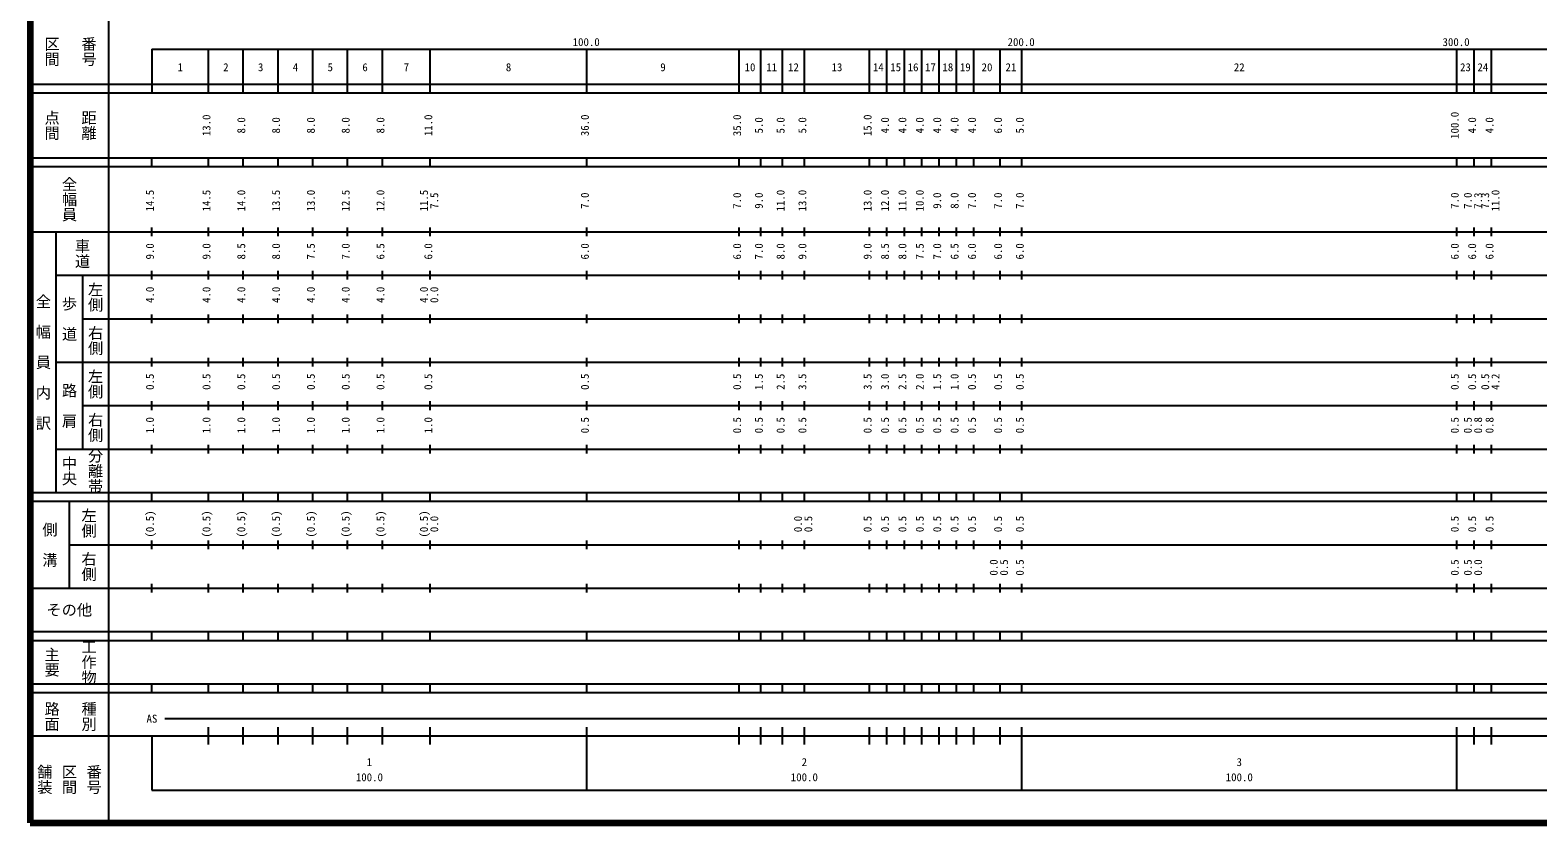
# Model space of a CAD drawing. Units: millimetres on the paper, enlarged 1000 times. Extents: x 40000 to 680000, y 20000 to 380000.
# Drawn here: x 40000 to 386648, y 20000 to 202409 of the extents above; entities that cross this region are included whole.
import ezdxf
from ezdxf.enums import TextEntityAlignment as Align

# ---------------------------------------------------------------- set-up
doc = ezdxf.new("R2010")
doc.units = ezdxf.units.MM
doc.header["$LTSCALE"] = 1000
doc.layers.add('M-TTL', color=2, linetype='Continuous', lineweight=140)
doc.layers.add('M-TTL-BAND', color=7, linetype='Continuous', lineweight=25)
doc.styles.add('@ＭＳ ゴシック', font='')
doc.styles.add('ＭＳ ゴシック', font='')
doc.styles.get('@ＭＳ ゴシック').set_extended_font_data('@MS Gothic')
doc.styles.get('ＭＳ ゴシック').set_extended_font_data('MS Gothic')

msp = doc.modelspace()

# ---------------------------------------------------------------- linework, layer by layer
at = {"layer": 'M-TTL'}
for p, q in [((40000, 380000), (40000, 20000)), ((40000, 20000), (680000, 20000))]:
    msp.add_line(p, q, dxfattribs=at)
at = {"layer": 'M-TTL-BAND'}
for p, q in [((58000, 370000), (58000, 20000)), ((68000, 198000), (579000, 198000)), ((68000, 198000), (68000, 188000)), ((81000, 188000), (81000, 198000)), ((89000, 188000), (89000, 198000)), ((97000, 188000), (97000, 198000)), ((105000, 188000), (105000, 198000)), ((113000, 188000), (113000, 198000)), ((121000, 188000), (121000, 198000)), ((132000, 188000), (132000, 198000)), ((168000, 188000), (168000, 198000)), ((203000, 188000), (203000, 198000)), ((208000, 188000), (208000, 198000)), ((213000, 188000), (213000, 198000)), ((218000, 188000), (218000, 198000)), ((233000, 188000), (233000, 198000)), ((237000, 188000), (237000, 198000)), ((241000, 188000), (241000, 198000)), ((245000, 188000), (245000, 198000)), ((249000, 188000), (249000, 198000)), ((253000, 188000), (253000, 198000)), ((257000, 188000), (257000, 198000)), ((263000, 188000), (263000, 198000)), ((268000, 188000), (268000, 198000)), ((368000, 188000), (368000, 198000)), ((372000, 188000), (372000, 198000)), ((376000, 188000), (376000, 198000)), ((40000, 190000), (579000, 190000)), ((40000, 188000), (579000, 188000)), ((40000, 173000), (579000, 173000)), ((40000, 171000), (579000, 171000)), ((68000, 171000), (68000, 173000)), ((81000, 171000), (81000, 173000)), ((89000, 171000), (89000, 173000)), ((97000, 171000), (97000, 173000)), ((105000, 171000), (105000, 173000)), ((113000, 171000), (113000, 173000)), ((121000, 171000), (121000, 173000)), ((132000, 171000), (132000, 173000)), ((168000, 171000), (168000, 173000)), ((203000, 171000), (203000, 173000)), ((208000, 171000), (208000, 173000)), ((213000, 171000), (213000, 173000)), ((218000, 171000), (218000, 173000)), ((233000, 171000), (233000, 173000)), ((237000, 171000), (237000, 173000)), ((241000, 171000), (241000, 173000)), ((245000, 171000), (245000, 173000)), ((249000, 171000), (249000, 173000)), ((253000, 171000), (253000, 173000)), ((257000, 171000), (257000, 173000)), ((263000, 171000), (263000, 173000)), ((268000, 171000), (268000, 173000)), ((368000, 171000), (368000, 173000)), ((372000, 171000), (372000, 173000)), ((376000, 171000), (376000, 173000)), ((40000, 156000), (579000, 156000)), ((46000, 96000), (46000, 156000)), ((68000, 155000), (68000, 157000)), ((81000, 155000), (81000, 157000)), ((89000, 155000), (89000, 157000)), ((97000, 155000), (97000, 157000)), ((105000, 155000), (105000, 157000)), ((113000, 155000), (113000, 157000)), ((121000, 155000), (121000, 157000)), ((132000, 155000), (132000, 157000)), ((168000, 155000), (168000, 157000)), ((203000, 155000), (203000, 157000)), ((208000, 155000), (208000, 157000)), ((213000, 155000), (213000, 157000)), ((218000, 155000), (218000, 157000)), ((233000, 155000), (233000, 157000)), ((237000, 155000), (237000, 157000)), ((241000, 155000), (241000, 157000)), ((245000, 155000), (245000, 157000)), ((249000, 155000), (249000, 157000)), ((253000, 155000), (253000, 157000)), ((257000, 155000), (257000, 157000)), ((263000, 155000), (263000, 157000)), ((268000, 155000), (268000, 157000)), ((368000, 155000), (368000, 157000)), ((372000, 155000), (372000, 157000)), ((376000, 155000), (376000, 157000)), ((46000, 146000), (579000, 146000)), ((52000, 146000), (52000, 106000)), ((68000, 145000), (68000, 147000)), ((81000, 145000), (81000, 147000)), ((89000, 145000), (89000, 147000)), ((97000, 145000), (97000, 147000)), ((105000, 145000), (105000, 147000)), ((113000, 145000), (113000, 147000)), ((121000, 145000), (121000, 147000)), ((132000, 145000), (132000, 147000)), ((168000, 145000), (168000, 147000)), ((203000, 145000), (203000, 147000)), ((208000, 145000), (208000, 147000)), ((213000, 145000), (213000, 147000)), ((218000, 145000), (218000, 147000)), ((233000, 145000), (233000, 147000)), ((237000, 145000), (237000, 147000)), ((241000, 145000), (241000, 147000)), ((245000, 145000), (245000, 147000)), ((249000, 145000), (249000, 147000)), ((253000, 145000), (253000, 147000)), ((257000, 145000), (257000, 147000)), ((263000, 145000), (263000, 147000)), ((268000, 145000), (268000, 147000)), ((368000, 145000), (368000, 147000)), ((372000, 145000), (372000, 147000)), ((376000, 145000), (376000, 147000)), ((52000, 136000), (579000, 136000)), ((68000, 135000), (68000, 137000)), ((81000, 135000), (81000, 137000)), ((89000, 135000), (89000, 137000)), ((97000, 135000), (97000, 137000)), ((105000, 135000), (105000, 137000)), ((113000, 135000), (113000, 137000)), ((121000, 135000), (121000, 137000)), ((132000, 135000), (132000, 137000)), ((168000, 135000), (168000, 137000)), ((203000, 135000), (203000, 137000)), ((208000, 135000), (208000, 137000)), ((213000, 135000), (213000, 137000)), ((218000, 135000), (218000, 137000)), ((233000, 135000), (233000, 137000)), ((237000, 135000), (237000, 137000)), ((241000, 135000), (241000, 137000)), ((245000, 135000), (245000, 137000)), ((249000, 135000), (249000, 137000)), ((253000, 135000), (253000, 137000)), ((257000, 135000), (257000, 137000)), ((263000, 135000), (263000, 137000)), ((268000, 135000), (268000, 137000)), ((368000, 135000), (368000, 137000)), ((372000, 135000), (372000, 137000)), ((376000, 135000), (376000, 137000)), ((46000, 126000), (579000, 126000)), ((68000, 125000), (68000, 127000)), ((81000, 125000), (81000, 127000)), ((89000, 125000), (89000, 127000)), ((97000, 125000), (97000, 127000)), ((105000, 125000), (105000, 127000)), ((113000, 125000), (113000, 127000)), ((121000, 125000), (121000, 127000)), ((132000, 125000), (132000, 127000)), ((168000, 125000), (168000, 127000)), ((203000, 125000), (203000, 127000)), ((208000, 125000), (208000, 127000)), ((213000, 125000), (213000, 127000)), ((218000, 125000), (218000, 127000)), ((233000, 125000), (233000, 127000)), ((237000, 125000), (237000, 127000)), ((241000, 125000), (241000, 127000)), ((245000, 125000), (245000, 127000)), ((249000, 125000), (249000, 127000)), ((253000, 125000), (253000, 127000)), ((257000, 125000), (257000, 127000)), ((263000, 125000), (263000, 127000)), ((268000, 125000), (268000, 127000)), ((368000, 125000), (368000, 127000)), ((372000, 125000), (372000, 127000)), ((376000, 125000), (376000, 127000)), ((52000, 116000), (579000, 116000)), ((68000, 115000), (68000, 117000)), ((81000, 115000), (81000, 117000)), ((89000, 115000), (89000, 117000)), ((97000, 115000), (97000, 117000)), ((105000, 115000), (105000, 117000)), ((113000, 115000), (113000, 117000)), ((121000, 115000), (121000, 117000)), ((132000, 115000), (132000, 117000)), ((168000, 115000), (168000, 117000)), ((203000, 115000), (203000, 117000)), ((208000, 115000), (208000, 117000)), ((213000, 115000), (213000, 117000)), ((218000, 115000), (218000, 117000)), ((233000, 115000), (233000, 117000)), ((237000, 115000), (237000, 117000)), ((241000, 115000), (241000, 117000)), ((245000, 115000), (245000, 117000)), ((249000, 115000), (249000, 117000)), ((253000, 115000), (253000, 117000)), ((257000, 115000), (257000, 117000)), ((263000, 115000), (263000, 117000)), ((268000, 115000), (268000, 117000)), ((368000, 115000), (368000, 117000)), ((372000, 115000), (372000, 117000)), ((376000, 115000), (376000, 117000)), ((46000, 106000), (579000, 106000)), ((68000, 105000), (68000, 107000)), ((81000, 105000), (81000, 107000)), ((89000, 105000), (89000, 107000)), ((97000, 105000), (97000, 107000)), ((105000, 105000), (105000, 107000)), ((113000, 105000), (113000, 107000)), ((121000, 105000), (121000, 107000)), ((132000, 105000), (132000, 107000)), ((168000, 105000), (168000, 107000)), ((203000, 105000), (203000, 107000)), ((208000, 105000), (208000, 107000)), ((213000, 105000), (213000, 107000)), ((218000, 105000), (218000, 107000)), ((233000, 105000), (233000, 107000)), ((237000, 105000), (237000, 107000)), ((241000, 105000), (241000, 107000)), ((245000, 105000), (245000, 107000)), ((249000, 105000), (249000, 107000)), ((253000, 105000), (253000, 107000)), ((257000, 105000), (257000, 107000)), ((263000, 105000), (263000, 107000)), ((268000, 105000), (268000, 107000)), ((368000, 105000), (368000, 107000)), ((372000, 105000), (372000, 107000)), ((376000, 105000), (376000, 107000)), ((40000, 96000), (579000, 96000)), ((40000, 94000), (579000, 94000)), ((49000, 94000), (49000, 74000)), ((68000, 94000), (68000, 96000)), ((81000, 94000), (81000, 96000)), ((89000, 94000), (89000, 96000)), ((97000, 94000), (97000, 96000)), ((105000, 94000), (105000, 96000)), ((113000, 94000), (113000, 96000)), ((121000, 94000), (121000, 96000)), ((132000, 94000), (132000, 96000)), ((168000, 94000), (168000, 96000)), ((203000, 94000), (203000, 96000)), ((208000, 94000), (208000, 96000)), ((213000, 94000), (213000, 96000)), ((218000, 94000), (218000, 96000)), ((233000, 94000), (233000, 96000)), ((237000, 94000), (237000, 96000)), ((241000, 94000), (241000, 96000)), ((245000, 94000), (245000, 96000)), ((249000, 94000), (249000, 96000)), ((253000, 94000), (253000, 96000)), ((257000, 94000), (257000, 96000)), ((263000, 94000), (263000, 96000)), ((268000, 94000), (268000, 96000)), ((368000, 94000), (368000, 96000)), ((372000, 94000), (372000, 96000)), ((376000, 94000), (376000, 96000)), ((49000, 84000), (579000, 84000)), ((68000, 83000), (68000, 85000)), ((81000, 83000), (81000, 85000)), ((89000, 83000), (89000, 85000)), ((97000, 83000), (97000, 85000)), ((105000, 83000), (105000, 85000)), ((113000, 83000), (113000, 85000)), ((121000, 83000), (121000, 85000)), ((132000, 83000), (132000, 85000)), ((168000, 83000), (168000, 85000)), ((203000, 83000), (203000, 85000)), ((208000, 83000), (208000, 85000)), ((213000, 83000), (213000, 85000)), ((218000, 83000), (218000, 85000)), ((233000, 83000), (233000, 85000)), ((237000, 83000), (237000, 85000)), ((241000, 83000), (241000, 85000)), ((245000, 83000), (245000, 85000)), ((249000, 83000), (249000, 85000)), ((253000, 83000), (253000, 85000)), ((257000, 83000), (257000, 85000)), ((263000, 83000), (263000, 85000)), ((268000, 83000), (268000, 85000)), ((368000, 83000), (368000, 85000)), ((372000, 83000), (372000, 85000)), ((376000, 83000), (376000, 85000)), ((40000, 74000), (579000, 74000)), ((68000, 73000), (68000, 75000)), ((81000, 73000), (81000, 75000)), ((89000, 73000), (89000, 75000)), ((97000, 73000), (97000, 75000)), ((105000, 73000), (105000, 75000)), ((113000, 73000), (113000, 75000)), ((121000, 73000), (121000, 75000)), ((132000, 73000), (132000, 75000)), ((168000, 73000), (168000, 75000)), ((203000, 73000), (203000, 75000)), ((208000, 73000), (208000, 75000)), ((213000, 73000), (213000, 75000)), ((218000, 73000), (218000, 75000)), ((233000, 73000), (233000, 75000)), ((237000, 73000), (237000, 75000)), ((241000, 73000), (241000, 75000)), ((245000, 73000), (245000, 75000)), ((249000, 73000), (249000, 75000)), ((253000, 73000), (253000, 75000)), ((257000, 73000), (257000, 75000)), ((263000, 73000), (263000, 75000)), ((268000, 73000), (268000, 75000)), ((368000, 73000), (368000, 75000)), ((372000, 73000), (372000, 75000)), ((376000, 73000), (376000, 75000)), ((40000, 64000), (579000, 64000)), ((68000, 62000), (68000, 64000)), ((81000, 62000), (81000, 64000)), ((89000, 62000), (89000, 64000)), ((97000, 62000), (97000, 64000)), ((105000, 62000), (105000, 64000)), ((113000, 62000), (113000, 64000)), ((121000, 62000), (121000, 64000)), ((132000, 62000), (132000, 64000)), ((168000, 62000), (168000, 64000)), ((203000, 62000), (203000, 64000)), ((208000, 62000), (208000, 64000)), ((213000, 62000), (213000, 64000)), ((218000, 62000), (218000, 64000)), ((233000, 62000), (233000, 64000)), ((237000, 62000), (237000, 64000)), ((241000, 62000), (241000, 64000)), ((245000, 62000), (245000, 64000)), ((249000, 62000), (249000, 64000)), ((253000, 62000), (253000, 64000)), ((257000, 62000), (257000, 64000)), ((263000, 62000), (263000, 64000)), ((268000, 62000), (268000, 64000)), ((368000, 62000), (368000, 64000)), ((372000, 62000), (372000, 64000)), ((376000, 62000), (376000, 64000)), ((40000, 62000), (579000, 62000)), ((40000, 52000), (579000, 52000)), ((68000, 50000), (68000, 52000)), ((81000, 50000), (81000, 52000)), ((89000, 50000), (89000, 52000)), ((97000, 50000), (97000, 52000)), ((105000, 50000), (105000, 52000)), ((113000, 50000), (113000, 52000)), ((121000, 50000), (121000, 52000)), ((132000, 50000), (132000, 52000)), ((168000, 50000), (168000, 52000)), ((203000, 50000), (203000, 52000)), ((208000, 50000), (208000, 52000)), ((213000, 50000), (213000, 52000)), ((218000, 50000), (218000, 52000)), ((233000, 50000), (233000, 52000)), ((237000, 50000), (237000, 52000)), ((241000, 50000), (241000, 52000)), ((245000, 50000), (245000, 52000)), ((249000, 50000), (249000, 52000)), ((253000, 50000), (253000, 52000)), ((257000, 50000), (257000, 52000)), ((263000, 50000), (263000, 52000)), ((268000, 50000), (268000, 52000)), ((368000, 50000), (368000, 52000)), ((372000, 50000), (372000, 52000)), ((376000, 50000), (376000, 52000)), ((40000, 50000), (579000, 50000)), ((71000, 44000), (565000, 44000)), ((81000, 38000), (81000, 42000)), ((89000, 38000), (89000, 42000)), ((97000, 38000), (97000, 42000)), ((105000, 38000), (105000, 42000)), ((113000, 38000), (113000, 42000)), ((121000, 38000), (121000, 42000)), ((132000, 38000), (132000, 42000)), ((168000, 27500), (168000, 42000)), ((203000, 38000), (203000, 42000)), ((208000, 38000), (208000, 42000)), ((213000, 38000), (213000, 42000)), ((218000, 38000), (218000, 42000)), ((233000, 38000), (233000, 42000)), ((237000, 38000), (237000, 42000)), ((241000, 38000), (241000, 42000)), ((245000, 38000), (245000, 42000)), ((249000, 38000), (249000, 42000)), ((253000, 38000), (253000, 42000)), ((257000, 38000), (257000, 42000)), ((263000, 38000), (263000, 42000)), ((268000, 27500), (268000, 42000)), ((368000, 27500), (368000, 42000)), ((372000, 38000), (372000, 42000)), ((376000, 38000), (376000, 42000)), ((40000, 40000), (579000, 40000)), ((68000, 40000), (68000, 27500)), ((68000, 27500), (579000, 27500))]:
    msp.add_line(p, q, dxfattribs=at)

# ---------------------------------------------------------------- texts
at = {"layer": 'M-TTL-BAND', "style": '@ＭＳ ゴシック'}
for s, p in [('区間', (45000, 197500)), ('番号', (53500, 197500)), ('点間', (45000, 180500)), ('距離', (53500, 180500)), ('全幅員', (49000, 163500)), ('車道', (52000, 151000)), ('左側', (55000, 141000)), ('全\u3000幅\u3000員\u3000内\u3000訳', (43000, 126000)), ('歩\u3000道', (49000, 136000)), ('右側', (55000, 131000)), ('左側', (55000, 121000)), ('路\u3000肩', (49000, 116000)), ('右側', (55000, 111000)), ('中央', (49000, 101000)), ('分離帯', (55000, 101000)), ('左側', (53500, 89000)), ('側\u3000溝', (44500, 84000)), ('右側', (53500, 79000)), ('主要', (45000, 57000)), ('工作物', (53500, 57000)), ('路面', (45000, 44500)), ('種別', (53500, 44500)), ('舗装', (43333, 30000)), ('区間', (49000, 30000)), ('番号', (54667, 30000))]:
    msp.add_text(s, height=2566, rotation=270, dxfattribs=at).set_placement(p, align=Align.MIDDLE_CENTER)
at = {"layer": 'M-TTL-BAND', "style": 'ＭＳ ゴシック'}
for s, p in [('100.0', (167844, 198195)), ('200.0', (267844, 198195)), ('300.0', (367844, 198195)), ('1', (74500, 192405)), ('2', (85000, 192405)), ('3', (93000, 192405)), ('4', (101000, 192405)), ('5', (109000, 192405)), ('6', (117000, 192405)), ('7', (126500, 192405)), ('8', (150000, 192405)), ('9', (185500, 192405)), ('10', (205500, 192405)), ('11', (210500, 192405)), ('12', (215500, 192405)), ('13', (225500, 192405)), ('14', (235000, 192405)), ('15', (239000, 192405)), ('16', (243000, 192405)), ('17', (247000, 192405)), ('18', (251000, 192405)), ('19', (255000, 192405)), ('20', (260000, 192405)), ('21', (265500, 192405)), ('22', (318000, 192405)), ('23', (370000, 192405)), ('24', (374000, 192405)), ('AS', (68000, 42500)), ('1', (118000, 32523)), ('2', (218000, 32523)), ('3', (318000, 32523)), ('100.0', (118000, 29033)), ('100.0', (218000, 29033)), ('100.0', (318000, 29033))]:
    msp.add_text(s, height=1833, dxfattribs=at).set_placement(p, align=Align.BOTTOM_CENTER)
for s, p in [('13.0', (82000, 180500)), ('8.0', (90000, 180500)), ('8.0', (98000, 180500)), ('8.0', (106000, 180500)), ('8.0', (114000, 180500)), ('8.0', (122000, 180500)), ('11.0', (133000, 180500)), ('36.0', (169000, 180500)), ('35.0', (204000, 180500)), ('5.0', (209000, 180500)), ('5.0', (214000, 180500)), ('5.0', (219000, 180500)), ('15.0', (234000, 180500)), ('4.0', (238000, 180500)), ('4.0', (242000, 180500)), ('4.0', (246000, 180500)), ('4.0', (250000, 180500)), ('4.0', (254000, 180500)), ('4.0', (258000, 180500)), ('6.0', (264000, 180500)), ('5.0', (269000, 180500)), ('100.0', (369000, 180500)), ('4.0', (373000, 180500)), ('4.0', (377000, 180500)), ('14.5', (69000, 163174)), ('14.5', (82000, 163174)), ('14.0', (90000, 163174)), ('13.5', (98000, 163174)), ('13.0', (106000, 163174)), ('12.5', (114000, 163174)), ('12.0', (122000, 163174)), ('11.5', (132000, 163174)), ('7.5', (134370, 163174)), ('7.0', (169000, 163174)), ('7.0', (204000, 163174)), ('9.0', (209000, 163174)), ('11.0', (214000, 163174)), ('13.0', (219000, 163174)), ('13.0', (234000, 163174)), ('12.0', (238000, 163174)), ('11.0', (242000, 163174)), ('10.0', (246000, 163174)), ('9.0', (250000, 163174)), ('8.0', (254000, 163174)), ('7.0', (258000, 163174)), ('7.0', (264000, 163174)), ('7.0', (269000, 163174)), ('7.0', (369000, 163174)), ('7.0', (372000, 163174)), ('7.3', (374370, 163174)), ('7.3', (376000, 163174)), ('11.0', (378370, 163174)), ('9.0', (69000, 151500)), ('9.0', (82000, 151500)), ('8.5', (90000, 151500)), ('8.0', (98000, 151500)), ('7.5', (106000, 151500)), ('7.0', (114000, 151500)), ('6.5', (122000, 151500)), ('6.0', (133000, 151500)), ('6.0', (169000, 151500)), ('6.0', (204000, 151500)), ('7.0', (209000, 151500)), ('8.0', (214000, 151500)), ('9.0', (219000, 151500)), ('9.0', (234000, 151500)), ('8.5', (238000, 151500)), ('8.0', (242000, 151500)), ('7.5', (246000, 151500)), ('7.0', (250000, 151500)), ('6.5', (254000, 151500)), ('6.0', (258000, 151500)), ('6.0', (264000, 151500)), ('6.0', (269000, 151500)), ('6.0', (369000, 151500)), ('6.0', (373000, 151500)), ('6.0', (377000, 151500)), ('4.0', (69000, 141500)), ('4.0', (82000, 141500)), ('4.0', (90000, 141500)), ('4.0', (98000, 141500)), ('4.0', (106000, 141500)), ('4.0', (114000, 141500)), ('4.0', (122000, 141500)), ('4.0', (132000, 141500)), ('0.0', (134370, 141500)), ('0.5', (69000, 121500)), ('0.5', (82000, 121500)), ('0.5', (90000, 121500)), ('0.5', (98000, 121500)), ('0.5', (106000, 121500)), ('0.5', (114000, 121500)), ('0.5', (122000, 121500)), ('0.5', (133000, 121500)), ('0.5', (169000, 121500)), ('0.5', (204000, 121500)), ('1.5', (209000, 121500)), ('2.5', (214000, 121500)), ('3.5', (219000, 121500)), ('3.5', (234000, 121500)), ('3.0', (238000, 121500)), ('2.5', (242000, 121500)), ('2.0', (246000, 121500)), ('1.5', (250000, 121500)), ('1.0', (254000, 121500)), ('0.5', (258000, 121500)), ('0.5', (264000, 121500)), ('0.5', (269000, 121500)), ('0.5', (369000, 121500)), ('0.5', (373000, 121500)), ('0.5', (376000, 121500)), ('4.2', (378370, 121500)), ('1.0', (69000, 111500)), ('1.0', (82000, 111500)), ('1.0', (90000, 111500)), ('1.0', (98000, 111500)), ('1.0', (106000, 111500)), ('1.0', (114000, 111500)), ('1.0', (122000, 111500)), ('1.0', (133000, 111500)), ('0.5', (169000, 111500)), ('0.5', (204000, 111500)), ('0.5', (209000, 111500)), ('0.5', (214000, 111500)), ('0.5', (219000, 111500)), ('0.5', (234000, 111500)), ('0.5', (238000, 111500)), ('0.5', (242000, 111500)), ('0.5', (246000, 111500)), ('0.5', (250000, 111500)), ('0.5', (254000, 111500)), ('0.5', (258000, 111500)), ('0.5', (264000, 111500)), ('0.5', (269000, 111500)), ('0.5', (369000, 111500)), ('0.5', (372000, 111500)), ('0.8', (374370, 111500)), ('0.8', (377000, 111500)), ('(0.5)', (69000, 88764)), ('(0.5)', (82000, 88764)), ('(0.5)', (90000, 88764)), ('(0.5)', (98000, 88764)), ('(0.5)', (106000, 88764)), ('(0.5)', (114000, 88764)), ('(0.5)', (122000, 88764)), ('(0.5)', (132000, 88764)), ('0.0', (134370, 88764)), ('0.0', (218000, 88764)), ('0.5', (220370, 88764)), ('0.5', (234000, 88764)), ('0.5', (238000, 88764)), ('0.5', (242000, 88764)), ('0.5', (246000, 88764)), ('0.5', (250000, 88764)), ('0.5', (254000, 88764)), ('0.5', (258000, 88764)), ('0.5', (264000, 88764)), ('0.5', (269000, 88764)), ('0.5', (369000, 88764)), ('0.5', (373000, 88764)), ('0.5', (377000, 88764)), ('0.0', (263000, 78764)), ('0.5', (265370, 78764)), ('0.5', (269000, 78764)), ('0.5', (369000, 78764)), ('0.5', (372000, 78764)), ('0.0', (374370, 78764))]:
    msp.add_text(s, height=1833, rotation=90, dxfattribs=at).set_placement(p, align=Align.BOTTOM_CENTER)
msp.add_text('その他', height=2566, dxfattribs=at).set_placement((49000, 69000), align=Align.MIDDLE_CENTER)

doc.saveas('drawing.dxf')
